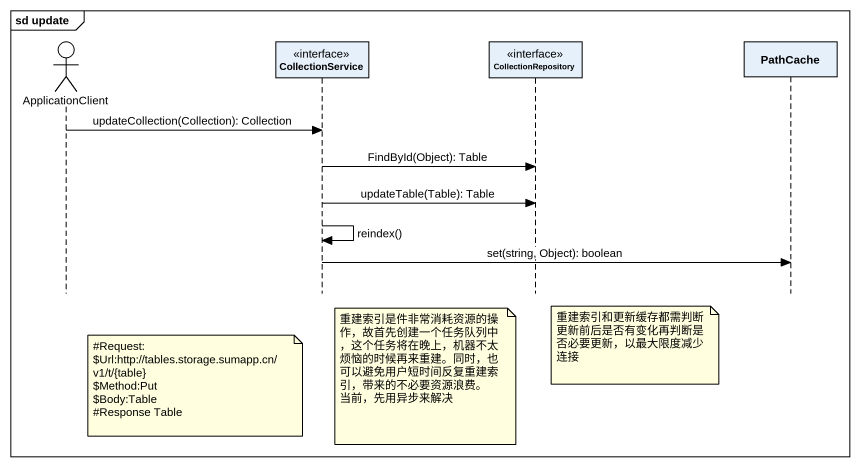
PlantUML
@startuml
mainframe sd update
hide footbox
actor ApplicationClient
participant CollectionService <<interface>>
participant CollectionRepository <<interface>>
participant PathCache

ApplicationClient -> CollectionService : updateCollection(Collection): Collection
CollectionService -> CollectionRepository : FindById(Object): Table
CollectionService -> CollectionRepository : updateTable(Table): Table
CollectionService -> CollectionService : reindex()
CollectionService -> PathCache : set(string, Object): boolean
note right of CollectionRepository : 重建索引和更新缓存都需判断更新前后是否有变化再判断是否必要更新，以最大限度减少连接
note right of CollectionService
  重建索引是件非常消耗资源的操作，故首先创建一个任务队列中，这个任务将在晚上，机器不太烦恼的时候再来重建。同时，也可以避免用户短时间反复重建索引，带来的不必要资源浪费。
  当前，先用异步来解决
end note
note left of CollectionService
  #Request:
  ~$Url:http://tables.storage.sumapp.cn/v1/t/{table}
  ~$Method:Put
  ~$Body:Table
  #Response Table
end note
@enduml
